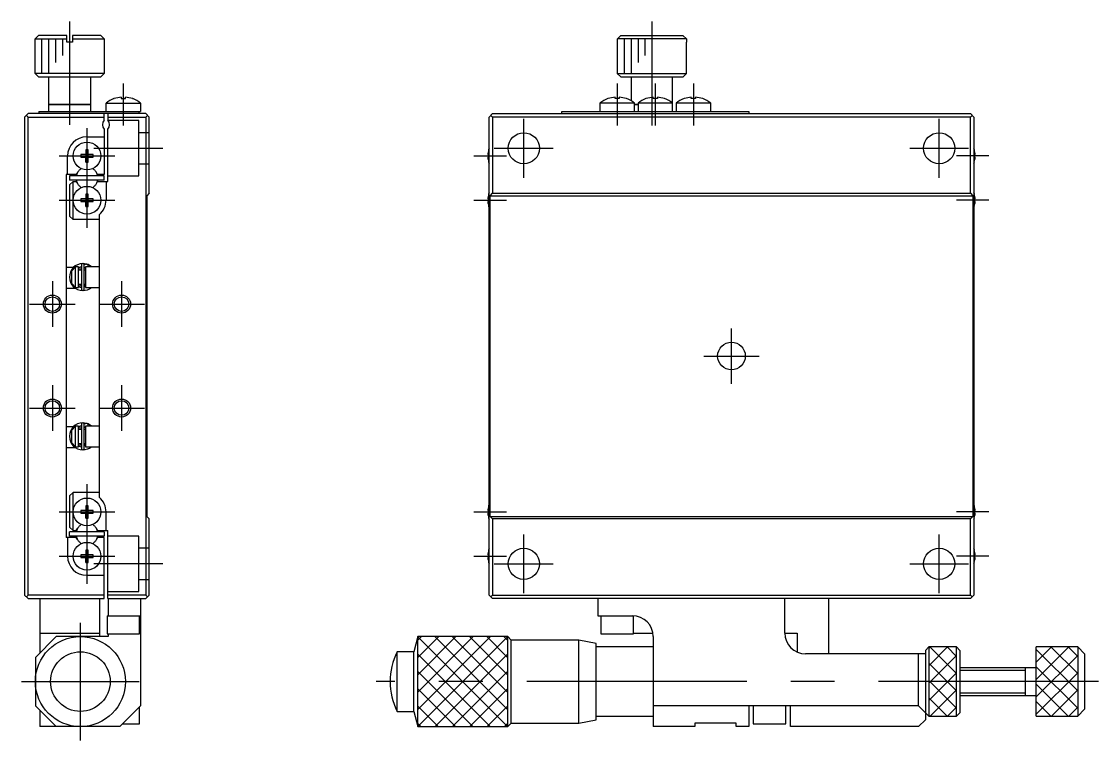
# Model space of a CAD drawing. Extents: x -100 to 241, y -108 to 93.
# Drawn here: x 85.8 to 241.3, y -55.5 to 48.3 of the extents above; entities that cross this region are included whole.
import ezdxf

# ---------------------------------------------------------------- set-up
doc = ezdxf.new("R2010")
doc.units = 0
doc.linetypes.add('CENTER', pattern=[50.8, 31.75, -6.35, 6.35, -6.35])
doc.linetypes.add('DASHED', pattern=[19.05, 12.7, -6.35])
doc.layers.get('0').update_dxf_attribs({"linetype": 'CONTINUOUS'})
doc.layers.add('CENTER', color=1, linetype='CENTER')

msp = doc.modelspace()

# ---------------------------------------------------------------- linework, layer by layer
at = {"color": 7, "linetype": 'CONTINUOUS'}
for p, q in [((87.717781, 45.8), (88.217781, 46.3)), ((87.717781, 45.8), (92.317781, 45.8)), ((87.717781, 40.8), (87.717781, 45.8)), ((92.317781, 46.3), (88.217781, 46.3)), ((88.717781, 40.8), (88.717781, 45.8)), ((89.717781, 40.8), (89.717781, 45.8)), ((90.717781, 42.4), (90.717781, 45.8)), ((91.717781, 43.4), (91.717781, 45.8)), ((92.317781, 45.3), (92.317781, 46.3)), ((93.117781, 45.3), (92.317781, 45.3)), ((97.217781, 46.3), (93.117781, 46.3)), ((93.117781, 46.3), (93.117781, 45.3)), ((93.117781, 45.8), (97.717781, 45.8)), ((97.217781, 46.3), (97.717781, 45.8)), ((97.717781, 45.8), (97.717781, 40.8)), ((171.800007, 45.3), (171.800007, 40.8)), ((171.800007, 45.3), (171.816032, 45.3)), ((171.816032, 45.8), (172.31782, 46.3)), ((181.783981, 45.8), (171.816032, 45.8)), ((171.816032, 45.3), (171.816032, 45.8)), ((172.31782, 46.3), (181.282194, 46.3)), ((172.800007, 45.8), (172.800007, 40.8)), ((173.800007, 45.8), (173.800007, 40.8)), ((174.800007, 45.8), (174.800007, 42.4)), ((175.800007, 45.8), (175.800007, 43.4)), ((181.282194, 46.3), (181.783981, 45.8)), ((181.783981, 45.8), (181.783981, 45.3)), ((181.783981, 45.3), (181.800007, 45.3)), ((181.800007, 40.8), (181.800007, 45.3)), ((97.717781, 40.8), (87.717781, 40.8)), ((88.217781, 40.3), (87.717781, 40.8)), ((97.717781, 40.8), (97.217781, 40.3)), ((171.800007, 40.8), (181.800007, 40.8)), ((171.800007, 40.8), (172.300007, 40.3)), ((181.300007, 40.3), (181.800007, 40.8)), ((88.217781, 40.3), (97.217781, 40.3)), ((89.717781, 35.3), (89.717781, 40.3)), ((95.717781, 40.3), (95.717781, 35.3)), ((172.300007, 40.3), (181.300007, 40.3)), ((173.800007, 40.3), (173.800007, 36.864101)), ((179.800007, 35.3), (179.800007, 40.3)), ((100.167781, 37.377436), (100.167781, 37.165302)), ((100.767781, 37.165302), (100.767781, 37.377436)), ((171.500007, 37.165302), (171.500007, 37.377436)), ((172.100007, 37.377436), (172.100007, 37.165302)), ((177.000007, 37.165302), (177.000007, 37.377436)), ((177.600007, 37.377436), (177.600007, 37.165302)), ((182.500007, 37.165302), (182.500007, 37.377436)), ((183.100007, 37.377436), (183.100007, 37.165302)), ((95.717781, 36.3), (89.717781, 36.3)), ((89.717781, 36.3), (95.717781, 36.3)), ((97.967781, 36.522499), (102.967781, 36.522499)), ((97.967781, 35.3), (97.967781, 36.522499)), ((99.117781, 37.165302), (99.151536, 37.165302)), ((100.167781, 37.165302), (100.767781, 37.165302)), ((101.784025, 37.165302), (101.817781, 37.165302)), ((102.967781, 36.522499), (102.967781, 35.3)), ((174.300007, 36.522499), (169.300007, 36.522499)), ((169.300007, 36.522499), (169.300007, 35.3)), ((170.483762, 37.165302), (170.450007, 37.165302)), ((172.100007, 37.165302), (171.500007, 37.165302)), ((173.150007, 37.165302), (173.116251, 37.165302)), ((174.300007, 35.3), (174.300007, 36.522499)), ((174.800007, 36.3), (174.300007, 36.3)), ((174.300007, 36.3), (174.800007, 36.3)), ((179.800007, 36.522499), (174.800007, 36.522499)), ((174.800007, 36.522499), (174.800007, 35.3)), ((175.983762, 37.165302), (175.950007, 37.165302)), ((177.600007, 37.165302), (177.000007, 37.165302)), ((178.650007, 37.165302), (178.616251, 37.165302)), ((185.300007, 36.522499), (180.300007, 36.522499)), ((180.300007, 36.522499), (180.300007, 35.3)), ((181.483762, 37.165302), (181.450007, 37.165302)), ((183.100007, 37.165302), (182.500007, 37.165302)), ((184.150007, 37.165302), (184.116251, 37.165302)), ((185.300007, 35.3), (185.300007, 36.522499)), ((86.717781, 35), (86.217781, 34.5)), ((86.217781, 34.5), (86.217781, -34.5)), ((86.467781, 34.75), (86.717781, 34.5)), ((103.717781, 35), (86.717781, 35)), ((86.717781, -34.5), (86.717781, 34.5)), ((86.717781, 34.5), (97.717781, 34.5)), ((88.267781, 35.3), (102.967781, 35.3)), ((88.267781, 35.3), (88.267781, 35)), ((97.717781, 34.061438), (97.717781, 35)), ((98.217781, 35), (98.217781, 34.061438)), ((98.217781, 34.5), (103.717781, 34.5)), ((102.767781, 35), (102.767781, 35.3)), ((104.217781, 34.5), (103.717781, 35)), ((103.717781, 34.5), (103.967781, 34.75)), ((103.717781, 34.5), (103.717781, -34.5)), ((104.217781, 23.5), (104.217781, 34.5)), ((153.800007, 35), (153.300007, 34.5)), ((153.300007, -34.5), (153.300007, 34.5)), ((153.800007, 34.5), (153.550007, 34.75)), ((153.800007, 35), (222.800007, 35)), ((222.800007, 34.5), (153.800007, 34.5)), ((153.800007, 34.5), (153.800007, 23.5)), ((163.800007, 35), (163.800007, 35.3)), ((163.800007, 35.3), (190.800007, 35.3)), ((190.800007, 35.3), (190.800007, 35)), ((223.300007, 34.5), (222.800007, 35)), ((223.050007, 34.75), (222.800007, 34.5)), ((222.800007, 23.5), (222.800007, 34.5)), ((223.300007, 34.5), (223.300007, -34.5)), ((97.717781, 32.738562), (97.717781, 26.2)), ((98.217781, 25.2), (98.217781, 32.738562)), ((95.167781, 31.65), (97.717781, 31.65)), ((95.397781, 29.786361), (95.037781, 29.786361)), ((95.037781, 29.786361), (95.037781, 29.08)), ((95.397781, 29.08), (95.397781, 29.786361)), ((153.225863, 29.788615), (153.230485, 29.786361)), ((223.369528, 29.786361), (223.374151, 29.788615)), ((92.417781, 26.2), (92.417781, 28.9)), ((94.331419, 29.08), (94.331419, 28.72)), ((95.037781, 29.08), (94.331419, 29.08)), ((94.331419, 28.72), (95.037781, 28.72)), ((95.048153, 29.069627), (95.037781, 29.08)), ((95.048153, 28.730372), (95.037781, 28.72)), ((95.037781, 28.013638), (95.037781, 28.72)), ((95.037781, 28.013638), (95.397781, 28.013638)), ((95.387409, 29.069627), (95.048153, 29.069627)), ((95.048153, 29.069627), (95.048153, 28.730372)), ((95.048153, 28.730372), (95.387409, 28.730372)), ((95.387409, 29.069627), (95.397781, 29.08)), ((95.387409, 28.730372), (95.387409, 29.069627)), ((95.387409, 28.730372), (95.397781, 28.72)), ((96.104142, 29.08), (95.397781, 29.08)), ((95.397781, 28.72), (96.104142, 28.72)), ((95.397781, 28.013638), (95.397781, 28.72)), ((96.104142, 28.72), (96.104142, 29.08)), ((153.110148, 29.08), (153.230485, 29.08)), ((153.230485, 28.72), (153.110148, 28.72)), ((153.230485, 28.013638), (153.225863, 28.011384)), ((153.230485, 29.08), (153.230485, 28.72)), ((223.369528, 28.72), (223.369528, 29.08)), ((223.369528, 29.08), (223.489866, 29.08)), ((223.489866, 28.72), (223.369528, 28.72)), ((223.374151, 28.011384), (223.369528, 28.013638)), ((93.842965, 26.49375), (93.673369, 26.2)), ((96.762193, 26.2), (96.592596, 26.49375)), ((92.217781, 26.2), (92.217781, -26.2)), ((93.673369, 26.2), (92.217781, 26.2)), ((97.717781, 26), (92.717781, 26)), ((92.717781, 26), (92.717781, 25.4)), ((97.717781, 25.4), (92.717781, 25.4)), ((93.217781, 25.2), (92.717781, 24.7)), ((93.217781, 19.7), (93.217781, 25.2)), ((93.217781, 25.2), (93.673369, 25.2)), ((93.673369, 25.2), (93.842965, 24.90625)), ((96.592596, 24.90625), (96.762193, 25.2)), ((97.717781, 26.2), (96.762193, 26.2)), ((96.762193, 25.2), (98.217781, 25.2)), ((97.717781, 25.4), (97.717781, 26)), ((97.967781, 25.2), (97.967781, 22.5)), ((92.717781, 24.7), (92.717781, 20.2)), ((95.397781, 23.386361), (95.037781, 23.386361)), ((95.037781, 23.386361), (95.037781, 22.68)), ((95.397781, 22.68), (95.397781, 23.386361)), ((104.217781, 23.5), (103.867781, 23.15)), ((153.225863, 23.388615), (153.230485, 23.386361)), ((153.450007, 23.15), (153.800007, 23.5)), ((153.800007, 23.5), (222.800007, 23.5)), ((222.800007, 23.5), (223.150007, 23.15)), ((223.369528, 23.386361), (223.374151, 23.388615)), ((94.331419, 22.68), (94.331419, 22.32)), ((95.037781, 22.68), (94.331419, 22.68)), ((94.331419, 22.32), (95.037781, 22.32)), ((95.048153, 22.669627), (95.037781, 22.68)), ((95.048153, 22.330372), (95.037781, 22.32)), ((95.037781, 21.613638), (95.037781, 22.32)), ((95.387409, 22.669627), (95.048153, 22.669627)), ((95.048153, 22.669627), (95.048153, 22.330372)), ((95.048153, 22.330372), (95.387409, 22.330372)), ((95.387409, 22.669627), (95.397781, 22.68)), ((95.387409, 22.330372), (95.387409, 22.669627)), ((95.387409, 22.330372), (95.397781, 22.32)), ((96.104142, 22.68), (95.397781, 22.68)), ((95.397781, 22.32), (96.104142, 22.32)), ((95.397781, 21.613638), (95.397781, 22.32)), ((96.104142, 22.32), (96.104142, 22.68)), ((103.867781, 23.15), (103.867781, -23.15)), ((153.110148, 22.68), (153.230485, 22.68)), ((153.230485, 22.32), (153.110148, 22.32)), ((153.230485, 22.68), (153.230485, 22.32)), ((153.450007, -23.15), (153.450007, 23.15)), ((153.450007, 23.15), (223.150007, 23.15)), ((223.150007, 23.15), (223.150007, -23.15)), ((223.369528, 22.32), (223.369528, 22.68)), ((223.369528, 22.68), (223.489866, 22.68)), ((223.489866, 22.32), (223.369528, 22.32)), ((95.037781, 21.613638), (95.397781, 21.613638)), ((97.017781, -20.420938), (97.017781, 20.420937)), ((153.230485, 21.613638), (153.225863, 21.611384)), ((223.374151, 21.611384), (223.369528, 21.613638)), ((92.717781, 20.2), (93.217781, 19.7)), ((97.017781, 19.7), (93.217781, 19.7)), ((93.266464, 12.8), (92.217781, 12.8)), ((93.017781, 12.316515), (93.517781, 12.845683)), ((93.517781, 12.9), (93.517781, 12.845683)), ((94.017781, 12.9), (93.517781, 12.9)), ((93.517781, 12.845683), (93.517781, 9.954316)), ((94.017591, 12.84232), (94.429266, 12.953535)), ((94.017781, 9.9), (94.017781, 12.9)), ((94.217781, 12.8), (94.017781, 12.8)), ((94.217781, 12.4), (94.217781, 12.8)), ((94.429287, 13.159908), (94.429287, 9.659908)), ((95.398884, 13.193007), (94.651435, 13.353625)), ((94.82592, 13.187203), (94.817771, 13.183278)), ((94.819287, 9.659908), (94.819287, 13.159908)), ((94.819287, 12.558228), (94.819622, 12.572462)), ((94.819622, 12.572462), (94.820683, 12.58745)), ((94.820683, 12.58745), (94.82247, 12.602369)), ((94.82247, 12.602369), (94.824979, 12.617181)), ((94.824979, 12.617181), (94.828203, 12.631852)), ((94.857292, 13.201115), (94.82592, 13.187203)), ((94.828203, 12.631852), (94.832136, 12.646348)), ((94.832136, 12.646348), (94.836768, 12.660635)), ((94.836768, 12.660635), (94.84209, 12.674678)), ((94.84209, 12.674678), (94.84809, 12.688444)), ((94.84809, 12.688444), (94.854754, 12.7019)), ((94.854754, 12.7019), (94.862069, 12.715014)), ((94.889308, 13.21344), (94.857292, 13.201115)), ((94.862069, 12.715014), (94.870017, 12.727755)), ((94.870017, 12.727755), (94.878582, 12.740089)), ((94.878582, 12.740089), (94.887744, 12.751989)), ((94.887744, 12.751989), (94.897482, 12.763423)), ((94.921888, 13.224149), (94.889308, 13.21344)), ((94.897482, 12.763423), (94.907775, 12.774362)), ((94.907775, 12.774362), (94.918599, 12.78478)), ((94.918599, 12.78478), (94.929929, 12.794649)), ((94.954953, 13.233217), (94.921888, 13.224149)), ((94.929929, 12.794649), (94.941738, 12.803943)), ((94.941738, 12.803943), (94.954, 12.812638)), ((94.954, 12.812638), (94.966684, 12.82071)), ((94.988421, 13.240621), (94.954953, 13.233217)), ((94.966684, 12.82071), (94.979761, 12.828137)), ((94.979761, 12.828137), (94.993199, 12.8349)), ((95.022211, 13.246343), (94.988421, 13.240621)), ((94.993199, 12.8349), (95.006965, 12.840977)), ((95.006965, 12.840977), (95.017759, 12.845178)), ((97.017781, 12.9), (95.017781, 12.9)), ((95.017781, 12.9), (95.017781, 9.9)), ((95.05624, 13.25037), (95.022211, 13.246343)), ((95.090425, 13.252692), (95.05624, 13.25037)), ((95.124682, 13.253303), (95.090425, 13.252692)), ((95.158928, 13.252202), (95.124682, 13.253303)), ((95.193079, 13.249391), (95.158928, 13.252202)), ((95.227051, 13.244877), (95.193079, 13.249391)), ((95.260762, 13.238669), (95.227051, 13.244877)), ((95.294128, 13.230783), (95.260762, 13.238669)), ((95.289692, 12.911397), (95.283513, 12.9)), ((95.296026, 12.923512), (95.289692, 12.911397)), ((95.398361, 13.193245), (95.294081, 12.899989)), ((95.327067, 13.221238), (95.294128, 13.230783)), ((95.302473, 12.936263), (95.296026, 12.923512)), ((95.308991, 12.949564), (95.302473, 12.936263)), ((95.315535, 12.963328), (95.308991, 12.949564)), ((95.322062, 12.977461), (95.315535, 12.963328)), ((95.328528, 12.99187), (95.322062, 12.977461)), ((95.359498, 13.210057), (95.327067, 13.221238)), ((95.33489, 13.006458), (95.328528, 12.99187)), ((95.341106, 13.021127), (95.33489, 13.006458)), ((95.347134, 13.035781), (95.341106, 13.021127)), ((95.352933, 13.05032), (95.347134, 13.035781)), ((95.358466, 13.064649), (95.352933, 13.05032)), ((95.363695, 13.07867), (95.358466, 13.064649)), ((95.389675, 13.197982), (95.359498, 13.210057)), ((95.368584, 13.092291), (95.363695, 13.07867)), ((95.373103, 13.10542), (95.368584, 13.092291)), ((95.377219, 13.117969), (95.373103, 13.10542)), ((95.380906, 13.129856), (95.377219, 13.117969)), ((95.38414, 13.141), (95.380906, 13.129856)), ((95.386898, 13.151327), (95.38414, 13.141)), ((95.389162, 13.160768), (95.386898, 13.151327)), ((95.388409, 13.198249), (95.390348, 13.197592)), ((95.390917, 13.16926), (95.389162, 13.160768)), ((95.872218, 12.900223), (95.389256, 13.197171)), ((95.390348, 13.197592), (95.39177, 13.19574)), ((95.392152, 13.176746), (95.390917, 13.16926)), ((95.39177, 13.19574), (95.392666, 13.192705)), ((95.392857, 13.183177), (95.392152, 13.176746)), ((95.392666, 13.192705), (95.393029, 13.188508)), ((95.393029, 13.188508), (95.392857, 13.183177)), ((95.418551, 13.184342), (95.398884, 13.193007)), ((93.017781, 10.483484), (93.017781, 12.316515)), ((94.429287, 12.4), (94.017781, 12.4)), ((95.017781, 12.4), (94.819287, 12.4)), ((92.217781, 9.8), (93.535709, 9.8)), ((93.517781, 9.954316), (93.017781, 10.483484)), ((93.517781, 9.954316), (93.517781, 9.9)), ((93.517781, 9.9), (94.017781, 9.9)), ((94.429233, 9.866596), (94.017632, 9.977142)), ((94.017781, 10.4), (94.429287, 10.4)), ((94.217781, 9.908123), (94.217781, 10.4)), ((94.217781, 10.3), (94.429287, 10.3)), ((94.819287, 10.4), (95.017781, 10.4)), ((94.819287, 10.3), (95.017781, 10.3)), ((94.819371, 10.254551), (94.819287, 10.261588)), ((94.820084, 10.239539), (94.819371, 10.254551)), ((94.821525, 10.224576), (94.820084, 10.239539)), ((94.82369, 10.209699), (94.821525, 10.224576)), ((94.826576, 10.194942), (94.82369, 10.209699)), ((94.830177, 10.180341), (94.826576, 10.194942)), ((94.834484, 10.16593), (94.830177, 10.180341)), ((94.83949, 10.151743), (94.834484, 10.16593)), ((94.845182, 10.137815), (94.83949, 10.151743)), ((94.85155, 10.12418), (94.845182, 10.137815)), ((94.858579, 10.110871), (94.85155, 10.12418)), ((94.866254, 10.09792), (94.858579, 10.110871)), ((94.874559, 10.08536), (94.866254, 10.09792)), ((94.883474, 10.073222), (94.874559, 10.08536)), ((94.89298, 10.061538), (94.883474, 10.073222)), ((94.903055, 10.050336), (94.89298, 10.061538)), ((94.913676, 10.039646), (94.903055, 10.050336)), ((94.924818, 10.029497), (94.913676, 10.039646)), ((94.936454, 10.019914), (94.924818, 10.029497)), ((94.948558, 10.010923), (94.936454, 10.019914)), ((94.9611, 10.00255), (94.948558, 10.010923)), ((94.974048, 9.994817), (94.9611, 10.00255)), ((94.987372, 9.987745), (94.974048, 9.994817)), ((95.001038, 9.981354), (94.987372, 9.987745)), ((95.015011, 9.975662), (95.001038, 9.981354)), ((95.017762, 9.974637), (95.015011, 9.975662)), ((95.017781, 9.9), (97.017781, 9.9)), ((95.33143, 9.599977), (95.332742, 9.600404)), ((95.332742, 9.600404), (95.333919, 9.60079)), ((95.333919, 9.60079), (95.335182, 9.601206)), ((95.335182, 9.601206), (95.337275, 9.601902)), ((95.337275, 9.601902), (95.339915, 9.602791)), ((95.339915, 9.602791), (95.340965, 9.603148)), ((95.340965, 9.603148), (95.342881, 9.603804)), ((95.342881, 9.603804), (95.344074, 9.604215)), ((95.344074, 9.604215), (95.348383, 9.605722)), ((95.348383, 9.605722), (95.349812, 9.606229)), ((95.349812, 9.606229), (95.352625, 9.607237)), ((95.352625, 9.607237), (95.389675, 9.621834)), ((95.385946, 9.622096), (95.388409, 9.621567)), ((95.388409, 9.621567), (95.388103, 9.622295)), ((95.389675, 9.621834), (95.388409, 9.621567)), ((93.266464, -10.2), (92.217781, -10.2)), ((93.017781, -10.683485), (93.517781, -10.154317)), ((93.017781, -12.516516), (93.017781, -10.683485)), ((93.517781, -10.1), (93.517781, -10.154317)), ((94.017781, -10.1), (93.517781, -10.1)), ((93.517781, -10.154317), (93.517781, -13.045684)), ((94.017591, -10.15768), (94.429266, -10.046465)), ((94.017781, -13.1), (94.017781, -10.1)), ((94.217781, -10.2), (94.017781, -10.2)), ((94.429287, -10.6), (94.017781, -10.6)), ((94.217781, -10.6), (94.217781, -10.2)), ((94.429287, -9.840092), (94.429287, -13.340092)), ((95.418551, -9.815658), (94.651435, -9.646375)), ((94.82592, -9.812797), (94.817771, -9.816722)), ((94.819287, -13.340092), (94.819287, -9.840092)), ((94.819287, -10.441772), (94.819622, -10.427538)), ((95.017781, -10.6), (94.819287, -10.6)), ((94.819622, -10.427538), (94.820683, -10.41255)), ((94.820683, -10.41255), (94.82247, -10.397631)), ((94.82247, -10.397631), (94.824979, -10.382819)), ((94.824979, -10.382819), (94.828203, -10.368148)), ((94.857292, -9.798885), (94.82592, -9.812797)), ((94.828203, -10.368148), (94.832136, -10.353652)), ((94.832136, -10.353652), (94.836768, -10.339365)), ((94.836768, -10.339365), (94.84209, -10.325322)), ((94.84209, -10.325322), (94.84809, -10.311556)), ((94.84809, -10.311556), (94.854754, -10.2981)), ((94.854754, -10.2981), (94.862069, -10.284986)), ((94.889308, -9.78656), (94.857292, -9.798885)), ((94.862069, -10.284986), (94.870017, -10.272245)), ((94.870017, -10.272245), (94.878582, -10.259911)), ((94.878582, -10.259911), (94.887744, -10.248011)), ((94.887744, -10.248011), (94.897482, -10.236577)), ((94.921888, -9.775851), (94.889308, -9.78656)), ((94.897482, -10.236577), (94.907775, -10.225638)), ((94.907775, -10.225638), (94.918599, -10.21522)), ((94.918599, -10.21522), (94.929929, -10.205351)), ((94.954953, -9.766783), (94.921888, -9.775851)), ((94.929929, -10.205351), (94.941738, -10.196057)), ((94.941738, -10.196057), (94.954, -10.187362)), ((94.954, -10.187362), (94.966684, -10.17929)), ((94.988421, -9.759379), (94.954953, -9.766783)), ((94.966684, -10.17929), (94.979761, -10.171863)), ((94.979761, -10.171863), (94.993199, -10.1651)), ((95.022211, -9.753657), (94.988421, -9.759379)), ((94.993199, -10.1651), (95.006965, -10.159023)), ((95.006965, -10.159023), (95.017759, -10.154822)), ((97.017781, -10.1), (95.017781, -10.1)), ((95.017781, -10.1), (95.017781, -13.1)), ((95.05624, -9.74963), (95.022211, -9.753657)), ((95.090425, -9.747308), (95.05624, -9.74963)), ((95.124682, -9.746697), (95.090425, -9.747308)), ((95.158928, -9.747798), (95.124682, -9.746697)), ((95.193079, -9.750609), (95.158928, -9.747798)), ((95.227051, -9.755123), (95.193079, -9.750609)), ((95.260762, -9.761331), (95.227051, -9.755123)), ((95.294128, -9.769217), (95.260762, -9.761331)), ((95.289692, -10.088603), (95.283513, -10.1)), ((95.296026, -10.076488), (95.289692, -10.088603)), ((95.398361, -9.806755), (95.294081, -10.100011)), ((95.327067, -9.778762), (95.294128, -9.769217)), ((95.302473, -10.063737), (95.296026, -10.076488)), ((95.308991, -10.050436), (95.302473, -10.063737)), ((95.315535, -10.036672), (95.308991, -10.050436)), ((95.322062, -10.022539), (95.315535, -10.036672)), ((95.328528, -10.00813), (95.322062, -10.022539)), ((95.359498, -9.789943), (95.327067, -9.778762)), ((95.33489, -9.993542), (95.328528, -10.00813)), ((95.341106, -9.978873), (95.33489, -9.993542)), ((95.347134, -9.964219), (95.341106, -9.978873)), ((95.352933, -9.94968), (95.347134, -9.964219)), ((95.358466, -9.935351), (95.352933, -9.94968)), ((95.363695, -9.92133), (95.358466, -9.935351)), ((95.389675, -9.802018), (95.359498, -9.789943)), ((95.368584, -9.907709), (95.363695, -9.92133)), ((95.373103, -9.89458), (95.368584, -9.907709)), ((95.377219, -9.882031), (95.373103, -9.89458)), ((95.380906, -9.870144), (95.377219, -9.882031)), ((95.38414, -9.859), (95.380906, -9.870144)), ((95.386898, -9.848673), (95.38414, -9.859)), ((95.389162, -9.839232), (95.386898, -9.848673)), ((95.388409, -9.801751), (95.390348, -9.802408)), ((95.390917, -9.83074), (95.389162, -9.839232)), ((95.872218, -10.099777), (95.389256, -9.802829)), ((95.390348, -9.802408), (95.39177, -9.80426)), ((95.392152, -9.823254), (95.390917, -9.83074)), ((95.39177, -9.80426), (95.392666, -9.807295)), ((95.392857, -9.816823), (95.392152, -9.823254)), ((95.392666, -9.807295), (95.393029, -9.811492)), ((95.393029, -9.811492), (95.392857, -9.816823)), ((92.217781, -13.2), (93.535709, -13.2)), ((93.517781, -13.045684), (93.017781, -12.516516)), ((93.517781, -13.045684), (93.517781, -13.1)), ((93.517781, -13.1), (94.017781, -13.1)), ((94.429233, -13.133404), (94.017632, -13.022858)), ((94.017781, -12.6), (94.429287, -12.6)), ((94.217781, -13.091877), (94.217781, -12.6)), ((94.217781, -12.7), (94.429287, -12.7)), ((94.819287, -12.6), (95.017781, -12.6)), ((94.819287, -12.7), (95.017781, -12.7)), ((94.819371, -12.745449), (94.819287, -12.738412)), ((94.820084, -12.760461), (94.819371, -12.745449)), ((94.821525, -12.775424), (94.820084, -12.760461)), ((94.82369, -12.790301), (94.821525, -12.775424)), ((94.826576, -12.805058), (94.82369, -12.790301)), ((94.830177, -12.819659), (94.826576, -12.805058)), ((94.834484, -12.83407), (94.830177, -12.819659)), ((94.83949, -12.848257), (94.834484, -12.83407)), ((94.845182, -12.862185), (94.83949, -12.848257)), ((94.85155, -12.87582), (94.845182, -12.862185)), ((94.858579, -12.889129), (94.85155, -12.87582)), ((94.866254, -12.90208), (94.858579, -12.889129)), ((94.874559, -12.91464), (94.866254, -12.90208)), ((94.883474, -12.926778), (94.874559, -12.91464)), ((94.89298, -12.938462), (94.883474, -12.926778)), ((94.903055, -12.949664), (94.89298, -12.938462)), ((94.913676, -12.960354), (94.903055, -12.949664)), ((94.924818, -12.970503), (94.913676, -12.960354)), ((94.936454, -12.980086), (94.924818, -12.970503)), ((94.948558, -12.989077), (94.936454, -12.980086)), ((94.9611, -12.99745), (94.948558, -12.989077)), ((94.974048, -13.005183), (94.9611, -12.99745)), ((94.987372, -13.012255), (94.974048, -13.005183)), ((95.001038, -13.018646), (94.987372, -13.012255)), ((95.015011, -13.024338), (95.001038, -13.018646)), ((95.017762, -13.025363), (95.015011, -13.024338)), ((95.017781, -13.1), (97.017781, -13.1)), ((95.33143, -13.400023), (95.332742, -13.399596)), ((95.332742, -13.399596), (95.333919, -13.39921)), ((95.333919, -13.39921), (95.335182, -13.398794)), ((95.335182, -13.398794), (95.337275, -13.398098)), ((95.337275, -13.398098), (95.339915, -13.397209)), ((95.339915, -13.397209), (95.340965, -13.396852)), ((95.340965, -13.396852), (95.342881, -13.396196)), ((95.342881, -13.396196), (95.344074, -13.395785)), ((95.344074, -13.395785), (95.348383, -13.394278)), ((95.348383, -13.394278), (95.349812, -13.393771)), ((95.349812, -13.393771), (95.352625, -13.392763)), ((95.352625, -13.392763), (95.389675, -13.378166)), ((95.385946, -13.377904), (95.388409, -13.378433)), ((95.388409, -13.378433), (95.388103, -13.377705)), ((95.389675, -13.378166), (95.388409, -13.378433)), ((93.217781, -19.7), (92.717781, -20.2)), ((92.717781, -20.2), (92.717781, -24.7)), ((93.217781, -25.2), (93.217781, -19.7)), ((97.017781, -19.7), (93.217781, -19.7)), ((95.397781, -21.613639), (95.037781, -21.613639)), ((95.037781, -21.613639), (95.037781, -22.32)), ((95.397781, -22.32), (95.397781, -21.613639)), ((153.225863, -21.611385), (153.230485, -21.613639)), ((223.369528, -21.613639), (223.374151, -21.611385)), ((94.331419, -22.32), (94.331419, -22.68)), ((95.037781, -22.32), (94.331419, -22.32)), ((94.331419, -22.68), (95.037781, -22.68)), ((95.048153, -22.330373), (95.037781, -22.32)), ((95.048153, -22.669628), (95.037781, -22.68)), ((95.037781, -23.386362), (95.037781, -22.68)), ((95.387409, -22.330373), (95.048153, -22.330373)), ((95.048153, -22.330373), (95.048153, -22.669628)), ((95.048153, -22.669628), (95.387409, -22.669628)), ((95.387409, -22.330373), (95.397781, -22.32)), ((95.387409, -22.669628), (95.387409, -22.330373)), ((95.387409, -22.669628), (95.397781, -22.68)), ((96.104142, -22.32), (95.397781, -22.32)), ((95.397781, -22.68), (96.104142, -22.68)), ((95.397781, -23.386362), (95.397781, -22.68)), ((96.104142, -22.68), (96.104142, -22.32)), ((97.967781, -25.2), (97.967781, -22.5)), ((103.867781, -23.15), (104.217781, -23.5)), ((153.110148, -22.32), (153.230485, -22.32)), ((153.230485, -22.68), (153.110148, -22.68)), ((153.230485, -22.32), (153.230485, -22.68)), ((153.450007, -23.15), (223.150007, -23.15)), ((153.800007, -23.5), (153.450007, -23.15)), ((223.150007, -23.15), (222.800007, -23.5)), ((223.369528, -22.68), (223.369528, -22.32)), ((223.369528, -22.32), (223.489866, -22.32)), ((223.489866, -22.68), (223.369528, -22.68)), ((92.717781, -24.7), (93.217781, -25.2)), ((95.037781, -23.386362), (95.397781, -23.386362)), ((104.217781, -34.5), (104.217781, -23.5)), ((153.230485, -23.386362), (153.225863, -23.388616)), ((222.800007, -23.5), (153.800007, -23.5)), ((153.800007, -23.5), (153.800007, -34.5)), ((222.800007, -34.5), (222.800007, -23.5)), ((223.374151, -23.388616), (223.369528, -23.386362)), ((93.673369, -26.2), (92.217781, -26.2)), ((92.417781, -26.2), (92.417781, -28.9)), ((92.717781, -26), (92.717781, -25.4)), ((97.717781, -25.4), (92.717781, -25.4)), ((97.717781, -26), (92.717781, -26)), ((93.217781, -25.2), (93.673369, -25.2)), ((93.673369, -25.2), (93.842965, -24.90625)), ((93.842965, -26.49375), (93.673369, -26.2)), ((96.592596, -24.90625), (96.762193, -25.2)), ((96.762193, -26.2), (96.592596, -26.49375)), ((96.762193, -25.2), (98.217781, -25.2)), ((97.717781, -26.2), (96.762193, -26.2)), ((97.717781, -25.4), (97.717781, -26)), ((97.717781, -35), (97.717781, -26.2)), ((98.217781, -35), (98.217781, -25.2)), ((94.331419, -28.72), (94.331419, -29.08)), ((95.037781, -28.72), (94.331419, -28.72)), ((94.331419, -29.08), (95.037781, -29.08)), ((95.397781, -28.013639), (95.037781, -28.013639)), ((95.037781, -28.013639), (95.037781, -28.72)), ((95.048153, -28.730373), (95.037781, -28.72)), ((95.048153, -29.069628), (95.037781, -29.08)), ((95.037781, -29.786362), (95.037781, -29.08)), ((95.387409, -28.730373), (95.048153, -28.730373)), ((95.048153, -28.730373), (95.048153, -29.069628)), ((95.048153, -29.069628), (95.387409, -29.069628)), ((95.387409, -28.730373), (95.397781, -28.72)), ((95.387409, -29.069628), (95.387409, -28.730373)), ((95.387409, -29.069628), (95.397781, -29.08)), ((95.397781, -28.72), (95.397781, -28.013639)), ((96.104142, -28.72), (95.397781, -28.72)), ((95.397781, -29.08), (96.104142, -29.08)), ((95.397781, -29.786362), (95.397781, -29.08)), ((96.104142, -29.08), (96.104142, -28.72)), ((153.110148, -28.72), (153.230485, -28.72)), ((153.230485, -29.08), (153.110148, -29.08)), ((153.225863, -28.011385), (153.230485, -28.013639)), ((153.230485, -28.72), (153.230485, -29.08)), ((223.369528, -28.013639), (223.374151, -28.011385)), ((223.369528, -29.08), (223.369528, -28.72)), ((223.369528, -28.72), (223.489866, -28.72)), ((223.489866, -29.08), (223.369528, -29.08)), ((95.037781, -29.786362), (95.397781, -29.786362)), ((153.230485, -29.786362), (153.225863, -29.788616)), ((223.374151, -29.788616), (223.369528, -29.786362)), ((95.167781, -31.65), (97.717781, -31.65)), ((86.217781, -34.5), (86.717781, -35)), ((86.717781, -34.5), (86.467781, -34.75)), ((97.717781, -34.5), (86.717781, -34.5)), ((86.717781, -35), (97.717781, -35)), ((88.417781, -35), (88.417781, -42.85)), ((97.017781, -35), (97.017781, -40.5)), ((103.717781, -34.5), (98.217781, -34.5)), ((98.217781, -35), (103.717781, -35)), ((98.267781, -35), (98.267781, -37.5)), ((102.967781, -35), (102.967781, -50.5)), ((103.717781, -35), (104.217781, -34.5)), ((103.967781, -34.75), (103.717781, -34.5)), ((153.300007, -34.5), (153.800007, -35)), ((153.550007, -34.75), (153.800007, -34.5)), ((153.800007, -34.5), (222.800007, -34.5)), ((222.800007, -35), (153.800007, -35)), ((169.000007, -35), (169.000007, -37.5)), ((196.000007, -40), (196.000007, -35)), ((202.300007, -35), (202.300007, -43)), ((222.800007, -35), (223.300007, -34.5)), ((222.800007, -34.5), (223.050007, -34.75)), ((98.117781, -37.5), (102.967781, -37.5)), ((98.117781, -37.5), (98.117781, -40.1)), ((102.817781, -40.1), (102.817781, -37.5)), ((169.000007, -37.5), (174.000007, -37.5)), ((169.450007, -37.5), (169.450007, -40.1)), ((174.150007, -40.1), (174.150007, -37.503753)), ((88.417781, -40), (97.017781, -40)), ((98.117781, -40.1), (102.817781, -40.1)), ((98.267781, -40.1), (98.267781, -40.5)), ((169.450007, -40.1), (174.150007, -40.1)), ((174.150007, -40), (176.958047, -40)), ((196.000007, -40), (197.800007, -40)), ((197.800007, -40), (197.800007, -42.749546)), ((90.767781, -40.5), (87.767781, -43.5)), ((98.267781, -40.5), (90.767781, -40.5)), ((143, -40.500001), (142.410512, -42.7)), ((143, -51.012295), (153.512293, -40.500001)), ((143, -48.512295), (151.012293, -40.500001)), ((156.000001, -40.500001), (143, -40.500001)), ((143, -53.499999), (143, -40.500001)), ((143, -46.012295), (148.512293, -40.500001)), ((143, -43.512295), (146.012293, -40.500001)), ((143, -41.012295), (143.512293, -40.500001)), ((143, -40.556621), (155.943379, -53.499999)), ((143.012295, -53.499999), (156.000001, -40.512294)), ((145.443381, -40.500001), (156.000001, -51.056622)), ((147.943381, -40.500001), (156.000001, -48.556622)), ((150.443381, -40.500001), (156.000001, -46.056622)), ((152.943381, -40.500001), (156.000001, -43.556622)), ((155.443381, -40.500001), (156.000001, -41.056622)), ((156.000001, -53.499999), (156.000001, -40.500001)), ((156.500003, -41.000004), (156.000001, -40.500001)), ((166.250008, -41.000004), (156.500003, -41.000004)), ((156.500003, -52.999996), (156.500003, -41.000004)), ((166.250008, -52.999996), (166.250008, -41.000004)), ((168.750007, -41.500003), (166.250008, -41.000004)), ((168.750007, -52.499997), (168.750007, -41.500003)), ((168.750007, -42), (168.750007, -41.500003)), ((168.750007, -52.249997), (168.750007, -41.750003)), ((168.750007, -42), (168.750007, -41.750003)), ((177.000007, -40.5), (177.000007, -53.5)), ((87.767781, -43.5), (87.767781, -50.5)), ((140.000001, -51.3), (140.000001, -42.7)), ((142.410512, -42.7), (140.000001, -42.7)), ((142.410512, -51.3), (142.410512, -42.7)), ((143, -43.056621), (153.443379, -53.499999)), ((145.512295, -53.499999), (156.000001, -43.012294)), ((177.000007, -42), (168.750007, -42)), ((216.300007, -43), (199.000007, -43)), ((215.300007, -50.5), (215.300007, -43)), ((216.800007, -42), (216.300007, -42.5)), ((216.300007, -42.5), (216.300007, -52.5)), ((216.800007, -44.712288), (219.512294, -42)), ((220.800007, -42), (216.800007, -42)), ((216.800007, -42), (216.800007, -52)), ((216.800007, -42.212288), (217.012294, -42)), ((216.800007, -47.212288), (220.800007, -43.212288)), ((216.94338, -42), (220.800007, -45.856628)), ((219.44338, -42), (220.800007, -43.356628)), ((220.800007, -52), (220.800007, -42)), ((221.300007, -42.5), (220.800007, -42)), ((221.300007, -42.5), (221.300007, -51.5)), ((232.300007, -46.712288), (237.012294, -42)), ((232.300007, -52), (232.300007, -42)), ((238.300007, -42), (232.300007, -42)), ((232.300007, -44.212288), (234.512294, -42)), ((232.300007, -42.356628), (238.300007, -48.356628)), ((232.300007, -49.212288), (238.300007, -43.212288)), ((234.44338, -42), (238.300007, -45.856628)), ((236.94338, -42), (238.300007, -43.356628)), ((239.300007, -43), (238.300007, -42)), ((238.300007, -42), (238.300007, -52)), ((239.300007, -43), (239.300007, -51)), ((216.800007, -44.356628), (220.800007, -48.356628)), ((232.300007, -45), (221.300026, -45)), ((230.700007, -44.999995), (230.700007, -49.000005)), ((232.300007, -44.856628), (238.300007, -50.856628)), ((143, -45.556621), (150.943379, -53.499999)), ((148.012295, -53.499999), (156.000001, -45.512294)), ((216.800007, -49.712288), (220.800007, -45.712288)), ((232.300007, -51.712288), (238.300007, -45.712288)), ((143, -48.056621), (148.443379, -53.499999)), ((150.512295, -53.499999), (156.000001, -48.012294)), ((216.800007, -46.856628), (220.800007, -50.856628)), ((217.012294, -52), (220.800007, -48.212288)), ((232.300007, -47.356628), (236.94338, -52)), ((234.512294, -52), (238.300007, -48.212288)), ((216.800007, -49.356628), (219.44338, -52)), ((221.300026, -49), (232.300007, -49)), ((87.767781, -50.5), (90.767781, -53.5)), ((88.417781, -51.15), (88.417781, -53.5)), ((99.967781, -53.5), (102.967781, -50.5)), ((102.817781, -53.1), (102.817781, -50.65)), ((140.000001, -51.3), (142.410512, -51.3)), ((142.410512, -51.3), (143, -53.499999)), ((143, -50.556621), (145.943379, -53.499999)), ((153.012295, -53.499999), (156.000001, -50.512294)), ((215.300007, -50.5), (177.000007, -50.5)), ((190.800007, -50.5), (190.800007, -53.5)), ((191.450007, -50.5), (191.450007, -53.1)), ((196.150007, -53.1), (196.150007, -50.5)), ((196.800007, -53.5), (196.800007, -50.5)), ((215.300007, -50.5), (216.800007, -52)), ((219.512294, -52), (220.800007, -50.712288)), ((232.300007, -49.856628), (234.44338, -52)), ((237.012294, -52), (238.300007, -50.712288)), ((238.300007, -52), (239.300007, -51)), ((166.250008, -52.999996), (168.750007, -52.499997)), ((168.750007, -52), (177.000007, -52)), ((168.750007, -52.249997), (168.750007, -52)), ((168.750007, -52.499997), (168.750007, -52)), ((216.300007, -52.5), (215.300007, -53.5)), ((216.800007, -51.856628), (216.94338, -52)), ((216.800007, -52), (220.800007, -52)), ((220.800007, -52), (221.300007, -51.5)), ((232.300007, -52), (238.300007, -52)), ((99.967781, -53.5), (88.417781, -53.5)), ((100.367781, -53.1), (102.817781, -53.1)), ((143, -53.056621), (143.443379, -53.499999)), ((143, -53.499999), (156.000001, -53.499999)), ((155.512295, -53.499999), (156.000001, -53.012294)), ((156.000001, -53.499999), (156.500003, -52.999996)), ((156.500003, -52.999996), (166.250008, -52.999996)), ((183.000007, -53.5), (177.000007, -53.5)), ((189.000007, -53), (183.000007, -53)), ((183.000007, -53), (183.000007, -53.5)), ((189.000007, -53.5), (189.000007, -53)), ((190.800007, -53.5), (189.000007, -53.5)), ((191.450007, -53.1), (196.150007, -53.1)), ((215.300007, -53.5), (196.800007, -53.5))]:
    msp.add_line(p, q, dxfattribs=at)
at = {"color": 3, "linetype": 'DASHED'}
for p, q in [((102.717781, 34), (98.268177, 34)), ((102.717781, 26), (102.717781, 34)), ((104.217781, 32.25), (102.717781, 32.25)), ((102.717781, 27.75), (104.217781, 27.75)), ((98.217781, 26), (102.717781, 26)), ((102.717781, -26), (98.217781, -26)), ((102.717781, -34), (102.717781, -26)), ((104.217781, -27.75), (102.717781, -27.75)), ((102.717781, -32.25), (104.217781, -32.25)), ((98.217781, -34), (102.717781, -34))]:
    msp.add_line(p, q, dxfattribs=at)
at = {"color": 3, "linetype": 'CONTINUOUS'}
for p, q in [((230.700007, -45.379), (221.300027, -45.379)), ((221.300027, -48.621), (230.700007, -48.621))]:
    msp.add_line(p, q, dxfattribs=at)
at = {"color": 7, "linetype": 'CONTINUOUS'}
for centre, radius in [((158.300007, 30), 2.25), ((218.300007, 30), 2.25), ((95.217781, 28.9), 2), ((95.217781, 22.5), 2), ((90.217781, 7.5), 1.0565), ((100.217781, 7.5), 1.0565), ((188.300007, 0), 2), ((90.217781, -7.5), 1.0565), ((100.217781, -7.5), 1.0565), ((95.217781, -22.5), 2), ((95.217781, -28.9), 2), ((158.300007, -30), 2.25), ((218.300007, -30), 2.25), ((94.267781, -47), 6.499999), ((94.267781, -47), 4.3)]:
    msp.add_circle(centre, radius, dxfattribs=at)
at = {"color": 3, "linetype": 'CONTINUOUS'}
for centre in [(90.217781, 7.5), (100.217781, 7.5), (90.217781, -7.5), (100.217781, -7.5)]:
    msp.add_circle(centre, 1.3, dxfattribs=at)
at = {"color": 7, "linetype": 'CONTINUOUS'}
for centre, radius, start, end in [((100.467781, 33.4), 3.988734, 94.313394, 109.268203), ((100.467781, 33.4), 3.988734, 70.731797, 85.686606), ((171.800007, 33.4), 3.988734, 94.313394, 109.268203), ((171.800007, 33.4), 3.988734, 70.731797, 85.686606), ((177.300007, 33.4), 3.988734, 94.313394, 109.268203), ((177.300007, 33.4), 3.988734, 70.731797, 85.686606), ((182.800007, 33.4), 3.988734, 94.313394, 109.268203), ((182.800007, 33.4), 3.988734, 70.731797, 85.686606), ((100.467781, 33.4), 4, 109.724634, 128.682187), ((100.467781, 33.4), 4, 51.317813, 70.275366), ((171.800007, 33.4), 4, 109.724634, 128.682187), ((171.800007, 33.4), 4, 51.317813, 70.275366), ((177.300007, 33.4), 4, 109.724634, 128.682187), ((177.300007, 33.4), 4, 51.317813, 70.275366), ((182.800007, 33.4), 4, 109.724634, 128.682187), ((182.800007, 33.4), 4, 51.317813, 70.275366), ((98.467781, 33.4), 1, 138.590378, 221.409622), ((97.467781, 33.4), 1, 318.590378, 41.409622), ((95.167781, 28.9), 2.75, 90, 180), ((156.300007, 28.9), 3.194933, 163.893288, 176.770291), ((156.300007, 28.9), 3.2, 159.635865, 163.877467), ((220.300007, 28.9), 3.2, 16.122533, 20.364135), ((220.300007, 28.9), 3.194933, 3.229709, 16.106712), ((156.300007, 28.9), 3.194933, 183.229709, 196.106712), ((156.300007, 28.9), 3.2, 196.122533, 200.364135), ((220.300007, 28.9), 3.2, 339.635865, 343.877467), ((220.300007, 28.9), 3.194933, 343.893288, 356.770291), ((95.217781, 25.699999), 1.5875, 149.999969, 169.10691), ((95.217781, 25.7), 1.5875, 135, 150), ((95.332781, 25.58519), 1.75, 121.886504, 135.004406), ((95.217781, 25.699999), 1.5875, 120.433182, 134.999974), ((95.217781, 25.699999), 1.5875, 45.000026, 59.566818), ((95.102781, 25.58519), 1.75, 44.995594, 58.113496), ((95.217781, 25.7), 1.5875, 30, 45), ((95.217781, 25.699999), 1.5875, 10.89309, 30.000031), ((95.217781, 25.699999), 1.5875, 190.893016, 209.999969), ((95.217781, 25.7), 1.5875, 210, 225), ((95.217781, 25.7), 1.5875, 315, 330), ((95.217781, 25.699999), 1.5875, 330.000031, 349.106984), ((95.217781, 25.699999), 1.5875, 224.999974, 239.566737), ((95.332781, 25.814809), 1.75, 224.995594, 238.113496), ((95.217781, 25.699999), 1.5875, 300.433263, 315.000026), ((95.102781, 25.814809), 1.75, 301.886504, 315.004406), ((156.300007, 22.5), 3.194933, 163.893288, 176.770291), ((156.300007, 22.5), 3.2, 159.635865, 163.877467), ((220.300007, 22.5), 3.2, 16.122533, 20.364135), ((220.300007, 22.5), 3.194933, 3.229709, 16.106712), ((95.217781, 22.5), 2.75, 310.885193, 0), ((156.300007, 22.5), 3.194933, 183.229709, 196.106712), ((220.300007, 22.5), 3.194933, 343.893288, 356.770291), ((156.300007, 22.5), 3.2, 196.122533, 200.364135), ((220.300007, 22.5), 3.2, 339.635865, 343.877467), ((94.62424, 11.409952), 1.943923, 90.656704, 269.267799), ((94.624287, 13.159908), 0.195, 0, 180), ((94.624287, 9.659908), 0.195, 180, 0), ((94.622529, 11.415234), 1.949289, 270.760743, 308.971778), ((94.62424, -11.590048), 1.943923, 90.656704, 269.267799), ((94.624287, -9.840092), 0.195, 0, 180), ((94.624287, -13.340092), 0.195, 180, 0), ((94.622529, -11.584766), 1.949289, 270.760743, 308.971778), ((95.217781, -22.5), 2.75, 0, 49.114807), ((156.300007, -22.5), 3.194933, 163.893288, 176.770291), ((156.300007, -22.5), 3.2, 159.635865, 163.877467), ((220.300007, -22.5), 3.2, 16.122533, 20.364135), ((220.300007, -22.5), 3.194933, 3.229709, 16.106712), ((156.300007, -22.5), 3.194933, 183.229709, 196.106712), ((220.300007, -22.5), 3.194933, 343.893288, 356.770291), ((95.217781, -25.7), 1.5875, 135, 150), ((95.217781, -25.699999), 1.5875, 120.433263, 135.000026), ((95.332781, -25.81481), 1.75, 121.886504, 135.004406), ((95.217781, -25.699999), 1.5875, 44.999974, 59.566737), ((95.102781, -25.81481), 1.75, 44.995594, 58.113496), ((95.217781, -25.7), 1.5875, 30, 45), ((156.300007, -22.5), 3.2, 196.122533, 200.364135), ((220.300007, -22.5), 3.2, 339.635865, 343.877467), ((95.217781, -25.699999), 1.5875, 150, 169.106984), ((95.217781, -25.699999), 1.5875, 190.89309, 210), ((95.217781, -25.699999), 1.5875, 330, 349.10691), ((95.217781, -25.699999), 1.5875, 10.893016, 29.999969), ((95.217781, -25.7), 1.5875, 210, 225), ((95.217781, -25.699999), 1.5875, 225.000026, 239.566818), ((95.332781, -25.585191), 1.75, 224.995594, 238.113496), ((95.217781, -25.699999), 1.5875, 300.433182, 315.047696), ((95.102781, -25.585191), 1.75, 301.886504, 315.090487), ((95.217781, -25.7), 1.5875, 315.094892, 330), ((156.300007, -28.9), 3.2, 159.635865, 163.877467), ((220.300007, -28.9), 3.2, 16.122533, 20.364135), ((95.167781, -28.9), 2.75, 180, 270), ((156.300007, -28.9), 3.194933, 163.893288, 176.770291), ((156.300007, -28.9), 3.194933, 183.229709, 196.106712), ((220.300007, -28.9), 3.194933, 3.229709, 16.106712), ((220.300007, -28.9), 3.194933, 343.893288, 356.770291), ((156.300007, -28.9), 3.2, 196.122533, 200.364135), ((220.300007, -28.9), 3.2, 339.635865, 343.877467), ((174.000007, -40.5), 3, 0, 90), ((199.000007, -40), 3, 180, 270), ((148.745001, -47), 9.745001, 153.816209, 206.183791)]:
    msp.add_arc(centre, radius, start, end, dxfattribs=at)
at = {"layer": 'CENTER', "color": 1, "linetype": 'CENTER'}
for p, q in [((92.717781, 48.3), (92.717781, 33.4)), ((176.800007, 48.3), (176.800007, 33.3)), ((100.467781, 39.377436), (100.467781, 33.3)), ((171.800007, 39.377436), (171.800007, 33.3)), ((177.300007, 39.377436), (177.300007, 33.3)), ((182.800007, 39.377436), (182.800007, 33.3)), ((158.300007, 25.75), (158.300007, 34.25)), ((218.300007, 25.75), (218.300007, 34.25)), ((95.217781, 32.9), (95.217781, 24.9)), ((96.217781, 30), (106.167781, 30)), ((154.050007, 30), (162.550007, 30)), ((214.050007, 30), (222.550007, 30)), ((91.217781, 28.9), (99.217781, 28.9)), ((151.110148, 28.9), (155.800007, 28.9)), ((225.489866, 28.9), (220.800007, 28.9)), ((95.217781, 26.5), (95.217781, 18.5)), ((91.217781, 22.5), (99.217781, 22.5)), ((151.110148, 22.5), (155.800007, 22.5)), ((225.489866, 22.5), (220.800007, 22.5)), ((90.217781, 10.8), (90.217781, 4.2)), ((100.217781, 10.8), (100.217781, 4.2)), ((86.917781, 7.5), (93.517781, 7.5)), ((96.917781, 7.5), (103.517781, 7.5)), ((188.300007, -4), (188.300007, 4)), ((184.300007, 0), (192.300007, 0)), ((90.217781, -4.2), (90.217781, -10.8)), ((100.217781, -4.2), (100.217781, -10.8)), ((86.917781, -7.5), (93.517781, -7.5)), ((96.917781, -7.5), (103.517781, -7.5)), ((95.217781, -18.5), (95.217781, -26.5)), ((91.217781, -22.5), (99.217781, -22.5)), ((151.110148, -22.5), (155.800007, -22.5)), ((225.489866, -22.5), (220.800007, -22.5)), ((95.217781, -24.9), (95.217781, -32.9)), ((158.300007, -34.25), (158.300007, -25.75)), ((218.300007, -34.25), (218.300007, -25.75)), ((91.217781, -28.9), (99.217781, -28.9)), ((151.110148, -28.9), (155.800007, -28.9)), ((225.489866, -28.9), (220.800007, -28.9)), ((106.167781, -30), (96.217781, -30)), ((154.050007, -30), (162.550007, -30)), ((214.050007, -30), (222.550007, -30)), ((94.267781, -55.5), (94.267781, -38.5)), ((85.767781, -47), (102.76778, -47)), ((241.300007, -47), (137, -47))]:
    msp.add_line(p, q, dxfattribs=at)

doc.saveas('drawing.dxf')
